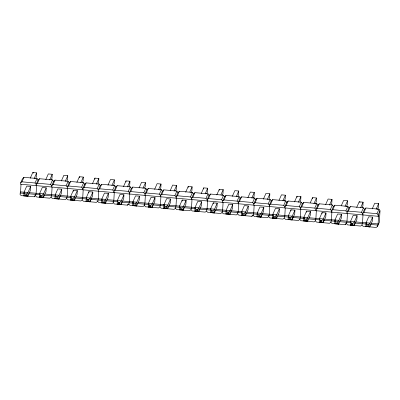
<?xml version="1.0" encoding="UTF-8"?>
<svg xmlns="http://www.w3.org/2000/svg" width="400" height="400" viewBox="0 0 400 400"><rect width="100%" height="100%" fill="white"/><g stroke="black" fill="none" stroke-linecap="round" stroke-linejoin="round"><path stroke-width="0.6" d="M21.005 184.265L20.575 191.875L20 194.325L21.155 195.615L34.255 196.79L35.545 195.72L36.12 193.27L36.55 185.66M36.115 185.615L36.19 184.285L38.03 180.135L37.03 178.495L23.935 177.32L22.485 178.745L20.645 182.895L20.57 184.22L378.085 216.285L378.585 215.155L378.09 223.94L377.515 226.39L376.225 227.46L363.125 226.285L361.97 224.995L362.545 222.545L363.01 214.35M23.875 195.88L24.09 192.105L26.75 186.1L30.67 186.45L30.455 190.22L27.795 196.23L23.875 195.88L24.93 195.34L26.4 195.47L27.795 196.23L28.005 192.455L30.67 186.45M24.93 195.34L25.01 193.925L24.09 192.105L28.005 192.455L26.48 194.06L26.4 195.47M30.25 178.205L32.76 172.54L36.675 172.89L36.465 176.665L35.71 178.365M39.905 196.18L39.42 197.27L40.475 196.735L40.555 195.32L39.635 193.5L42.295 187.49L46.215 187.845L46 191.615L43.335 197.625L39.42 197.27L39.635 193.5L43.55 193.85L46.215 187.845M41.945 196.865L42.025 195.45L43.55 193.85L43.335 197.625L41.945 196.865L40.475 196.735M45.795 179.6L48.305 173.935L52.22 174.285L52.005 178.06L51.255 179.76M67.635 188.445L67.205 196.055L66.63 198.51L65.34 199.58L52.245 198.405L51.09 197.115L51.66 194.66L52.095 187.05M51.66 187.01L51.735 185.68L53.575 181.53L55.02 180.105L68.12 181.28L69.12 182.925L67.28 187.075L67.205 188.4M54.965 198.665L55.18 194.895L57.84 188.885L61.755 189.235L61.545 193.01L58.88 199.015L54.965 198.665L56.02 198.13L57.49 198.26L58.88 199.015L59.095 195.245L61.755 189.235M56.02 198.13L56.1 196.715L55.18 194.895L59.095 195.245L57.57 196.845L57.49 198.26M61.335 180.995L63.85 175.33L67.765 175.68L67.55 179.45L66.8 181.15M70.51 200.06L70.72 196.29L73.385 190.28L77.3 190.63L77.09 194.405L74.425 200.41L70.51 200.06L71.565 199.525L73.03 199.655L74.425 200.41L74.64 196.64L77.3 190.63M71.565 199.525L71.645 198.11L70.72 196.29L74.64 196.64L73.11 198.24L73.03 199.655M73.325 191.36L73.385 190.28M79.33 177.8L79.39 176.725L83.31 177.075L83.095 180.845L82.34 182.545M98.725 191.235L98.295 198.845L97.72 201.295L96.43 202.365L83.335 201.19L82.175 199.905L82.75 197.45L83.18 189.84M82.75 189.795L82.825 188.47L84.66 184.32L86.11 182.895L99.205 184.07L100.205 185.715L98.365 189.865L98.29 191.19M86.055 201.455L86.265 197.68L88.93 191.675L92.845 192.025L92.63 195.795L89.97 201.805L86.055 201.455L87.11 200.915L88.575 201.05L89.97 201.805L90.185 198.035L92.845 192.025M87.11 200.915L87.19 199.505L86.265 197.68L90.185 198.035L88.655 199.635L88.575 201.05M88.87 192.75L88.93 191.675M94.875 179.195L94.935 178.115L98.855 178.47L98.64 182.24L97.885 183.94M101.595 202.85L101.81 199.075L104.475 193.07L108.39 193.42L108.175 197.19L105.515 203.2L101.595 202.85L102.65 202.31L104.12 202.445L105.515 203.2L105.725 199.425L108.39 193.42M102.65 202.31L102.73 200.895L101.81 199.075L105.725 199.425L104.2 201.03L104.12 202.445M107.97 185.175L110.48 179.51L114.395 179.86L114.185 183.635L113.43 185.335M129.815 194.02L129.385 201.635L128.81 204.085L127.52 205.155L114.42 203.98L113.265 202.69L113.84 200.24L114.27 192.63M113.835 192.585L113.91 191.26L115.75 187.105L117.2 185.685L130.295 186.86L131.295 188.5L129.455 192.65L129.38 193.98M117.14 204.24L117.355 200.47L120.015 194.46L123.935 194.815L123.72 198.585L121.06 204.595L117.14 204.24L118.195 203.705L119.665 203.835L121.06 204.595L121.27 200.82L123.935 194.815M118.195 203.705L118.275 202.29L117.355 200.47L121.27 200.82L119.745 202.42L119.665 203.835M125.965 181.985L126.025 180.905L129.94 181.255L129.73 185.03L128.975 186.73M132.685 205.635L132.9 201.865L135.56 195.855L139.48 196.21L139.265 199.98L136.6 205.985L132.685 205.635L133.74 205.1L135.21 205.23L136.6 205.985L136.815 202.215L139.48 196.21M133.74 205.1L133.82 203.685L132.9 201.865L136.815 202.215L135.29 203.815L135.21 205.23M139.06 187.965L141.57 182.3L145.485 182.65L145.27 186.42L144.52 188.12M160.9 196.81L160.47 204.42L159.895 206.875L158.605 207.94L145.51 206.77L144.355 205.48L144.925 203.025L145.39 194.83M144.925 195.37L145 194.045L146.84 189.895L148.285 188.47L161.385 189.645L162.385 191.29L160.545 195.44L160.47 196.765M148.715 205.94L148.23 207.03L149.285 206.495L149.365 205.08L148.445 203.26L151.105 197.25L155.02 197.6L154.81 201.375L152.145 207.38L148.23 207.03L148.445 203.26L152.36 203.61L155.02 197.6M150.755 206.625L150.835 205.21L152.36 203.61L152.145 207.38L150.755 206.625L149.285 206.495M154.6 189.36L157.115 183.695L161.03 184.045L160.815 187.815L159.81 190.085M164.255 207.33L163.775 208.425L164.83 207.885L164.91 206.475L163.985 204.65L166.65 198.645L170.565 198.995L170.35 202.77L167.69 208.775L163.775 208.425L163.985 204.65L167.905 205.005L170.565 198.995M166.295 208.02L166.375 206.605L167.905 205.005L167.69 208.775L166.295 208.02L164.83 207.885M170.145 190.755L172.655 185.085L176.575 185.44L176.36 189.21L175.605 190.91M191.99 199.6L191.56 207.21L190.985 209.66L189.695 210.73L176.6 209.555L175.44 208.265L176.015 205.815L176.48 197.62M176.015 198.16L176.09 196.835L177.925 192.685L179.375 191.26L192.47 192.435L193.47 194.08L191.63 198.23L191.555 199.555M179.32 209.82L179.53 206.045L182.195 200.04L186.11 200.39L185.895 204.16L183.235 210.17L179.32 209.82L180.37 209.28L181.84 209.415L183.235 210.17L183.445 206.4L186.11 200.39M180.37 209.28L180.45 207.865L179.53 206.045L183.445 206.4L181.92 208L181.84 209.415M182.13 201.115L182.195 200.04M188.14 187.56L188.2 186.48L192.115 186.835L191.905 190.605L190.9 192.87M194.86 211.21L195.075 207.44L197.735 201.435L201.655 201.785L201.44 205.555L198.78 211.565L194.86 211.21L195.915 210.675L197.385 210.805L198.78 211.565L198.99 207.79L201.655 201.785M195.915 210.675L195.995 209.26L195.075 207.44L198.99 207.79L197.465 209.395L197.385 210.805M203.685 188.955L203.745 187.875L207.66 188.225L207.45 192L206.695 193.7M223.08 202.385L222.645 209.995L222.075 212.45L220.785 213.52L207.685 212.345L206.53 211.055L207.105 208.605L207.565 200.405M207.1 200.95L207.175 199.62L209.015 195.47L210.465 194.05L223.56 195.22L224.56 196.865L222.72 201.015L222.645 202.34M210.405 212.605L210.62 208.835L213.28 202.825L217.2 203.18L216.985 206.95L214.32 212.96L210.405 212.605L211.46 212.07L212.93 212.2L214.32 212.96L214.535 209.185L217.2 203.18M211.46 212.07L211.54 210.655L210.62 208.835L214.535 209.185L213.01 210.785L212.93 212.2M213.22 203.905L213.28 202.825M219.23 190.345L219.29 189.27L223.205 189.62L222.99 193.395L221.99 195.66M225.95 214L226.165 210.23L228.825 204.22L232.74 204.57L232.53 208.345L229.865 214.35L225.95 214L227.005 213.465L228.475 213.595L229.865 214.35L230.08 210.58L232.74 204.57M227.005 213.465L227.085 212.05L226.165 210.23L230.08 210.58L228.555 212.18L228.475 213.595M232.32 196.33L234.835 190.665L238.75 191.015L238.535 194.785L237.785 196.485M254.165 205.175L253.735 212.785L253.16 215.24L251.87 216.305L238.775 215.13L237.615 213.845L238.19 211.39L238.655 203.195M238.19 203.735L238.265 202.41L240.105 198.26L241.55 196.835L254.645 198.01L255.645 199.655L253.81 203.805L253.735 205.13M241.495 215.395L241.705 211.625L244.37 205.615L248.285 205.965L248.075 209.74L245.41 215.745L241.495 215.395L242.55 214.86L244.015 214.99L245.41 215.745L245.625 211.975L248.285 205.965M242.55 214.86L242.63 213.445L241.705 211.625L245.625 211.975L244.095 213.575L244.015 214.99M247.865 197.725L250.375 192.06L254.295 192.41L254.08 196.18L253.075 198.445M257.04 216.79L257.25 213.015L259.915 207.01L263.83 207.36L263.615 211.13L260.955 217.14L257.04 216.79L258.095 216.25L259.56 216.385L260.955 217.14L261.17 213.37L263.83 207.36M258.095 216.25L258.175 214.835L257.25 213.015L261.17 213.37L259.64 214.97L259.56 216.385M263.41 199.12L265.92 193.45L269.84 193.805L269.625 197.575L268.87 199.275M285.255 207.965L284.825 215.575L284.25 218.025L282.96 219.095L269.865 217.92L268.705 216.63L269.28 214.18L269.745 205.985M269.275 206.525L269.35 205.2L271.19 201.05L272.64 199.625L285.735 200.8L286.735 202.44L284.895 206.595L284.82 207.92M273.065 217.09L272.58 218.185L273.635 217.645L273.715 216.23L272.795 214.41L275.46 208.405L279.375 208.755L279.16 212.525L276.5 218.535L272.58 218.185L272.795 214.41L276.71 214.76L279.375 208.755M275.105 217.78L275.185 216.365L276.71 214.76L276.5 218.535L275.105 217.78L273.635 217.645M278.955 200.51L281.465 194.845L285.38 195.195L285.17 198.97L284.165 201.235M288.125 219.575L288.34 215.805L291 209.795L294.92 210.15L294.705 213.92L292.045 219.93L288.125 219.575L289.18 219.04L290.65 219.17L292.045 219.93L292.255 216.155L294.92 210.15M289.18 219.04L289.26 217.625L288.34 215.805L292.255 216.155L290.73 217.755L290.65 219.17M290.94 210.875L291 209.795M296.95 197.32L297.01 196.24L300.925 196.59L300.715 200.365L299.96 202.065M316.34 210.75L315.91 218.36L315.34 220.815L314.045 221.885L300.95 220.71L299.795 219.42L300.37 216.97L300.83 208.77M300.365 209.315L300.44 207.985L302.28 203.835L303.725 202.41L316.825 203.585L317.825 205.23L315.985 209.38L315.91 210.705M303.67 220.97L303.885 217.2L306.545 211.19L310.46 211.54L310.25 215.315L307.585 221.32L303.67 220.97L304.725 220.435L306.195 220.565L307.585 221.32L307.8 217.55L310.46 211.54M304.725 220.435L304.805 219.02L303.885 217.2L307.8 217.55L306.275 219.15L306.195 220.565M306.485 212.27L306.545 211.19M312.495 198.71L312.555 197.635L316.47 197.985L316.255 201.755L315.25 204.025M319.215 222.365L319.43 218.595L322.09 212.585L326.005 212.935L325.795 216.71L323.13 222.715L319.215 222.365L320.27 221.83L321.74 221.96L323.13 222.715L323.345 218.945L326.005 212.935M320.27 221.83L320.35 220.415L319.43 218.595L323.345 218.945L321.82 220.545L321.74 221.96M322.03 213.665L322.09 212.585M325.585 204.695L328.1 199.03L332.015 199.38L331.8 203.15L331.05 204.85M347.43 213.54L347 221.15L346.425 223.6L345.135 224.67L332.04 223.495L330.88 222.21L331.455 219.755L331.92 211.56M331.455 212.1L331.53 210.775L333.37 206.625L334.815 205.2L347.91 206.375L348.91 208.02L347.07 212.17L346.995 213.495M334.76 223.76L334.97 219.985L337.635 213.98L341.55 214.33L341.335 218.1L338.675 224.11L334.76 223.76L335.815 223.22L337.28 223.355L338.675 224.11L338.89 220.34L341.55 214.33M335.815 223.22L335.895 221.81L334.97 219.985L338.89 220.34L337.36 221.94L337.28 223.355M341.38 205.52L343.64 200.42L347.56 200.775L347.345 204.545L346.34 206.81M350.3 225.155L350.515 221.38L353.18 215.375L357.095 215.725L356.88 219.495L354.22 225.505L350.3 225.155L351.355 224.615L352.825 224.75L354.22 225.505L354.43 221.735L357.095 215.725M351.355 224.615L351.435 223.2L350.515 221.38L354.43 221.735L352.905 223.335L352.825 224.75M356.675 207.485L359.185 201.815L363.1 202.17L362.89 205.94L362.135 207.64M362.54 214.89L362.615 213.565L364.455 209.41L365.905 207.99L379 209.165L380 210.805L379.355 222.24L377.515 226.39M365.845 226.545L366.06 222.775L368.72 216.765L372.64 217.12L372.425 220.89L369.765 226.9L365.845 226.545L366.9 226.01L368.37 226.14L369.765 226.9L369.975 223.125L372.64 217.12M366.9 226.01L366.98 224.595L366.06 222.775L369.975 223.125L368.45 224.73L368.37 226.14M372.22 208.875L374.73 203.21L378.645 203.56L378.435 207.335L377.43 209.6M378.085 216.285L378.16 214.955L380 210.805M20.645 182.895L21.935 181.825L23.935 177.32M34.165 178.56L36.675 172.89M53.575 181.53L52.575 179.89L39.48 178.715L37.48 183.22L36.19 184.285L35.035 183L37.03 178.495M34.255 196.79L34.755 195.665M49.71 179.95L52.22 174.285M55.02 180.105L53.025 184.615L51.735 185.68L50.58 184.395L52.575 179.89M65.255 181.345L67.765 175.68M84.66 184.32L83.66 182.675L70.565 181.5L68.57 186.005L67.28 187.075L66.12 185.785L68.12 181.28M76.88 182.39L79.39 176.725M80.8 182.74L83.31 177.075M86.11 182.895L84.115 187.4L82.825 188.47L81.665 187.18L83.66 182.675M92.425 183.785L94.935 178.115M96.34 184.135L98.855 178.47M115.75 187.105L114.75 185.465L101.655 184.29L99.66 188.795L98.365 189.865L97.21 188.575L99.205 184.07M111.885 185.53L114.395 179.86M117.2 185.685L115.2 190.19L113.91 191.26L112.755 189.97L114.75 185.465M123.515 186.57L126.025 180.905M127.43 186.925L129.94 181.255M146.84 189.895L145.84 188.25L132.74 187.08L130.745 191.585L129.455 192.65L128.3 191.365L130.295 186.86M127.52 205.155L128.015 204.03M142.975 188.315L145.485 182.65M148.285 188.47L146.29 192.975L145 194.045L143.84 192.76L145.84 188.25M158.52 189.71L161.03 184.045M177.925 192.685L176.925 191.04L163.83 189.865L161.835 194.37L160.545 195.44L159.385 194.15L161.385 189.645M174.06 191.105L176.575 185.44M179.375 191.26L177.38 195.765L176.09 196.835L174.93 195.545L176.925 191.04M185.69 192.15L188.2 186.48M189.86 191.93L192.115 186.835M209.015 195.47L208.015 193.83L194.92 192.655L192.92 197.16L191.63 198.23L190.475 196.94L192.47 192.435M201.235 193.54L203.745 187.875M205.15 193.895L207.66 188.225M210.465 194.05L208.465 198.555L207.175 199.62L206.02 198.335L208.015 193.83M216.78 194.935L219.29 189.27M220.945 194.72L223.205 189.62M240.105 198.26L239.105 196.615L226.005 195.44L224.01 199.945L222.72 201.015L221.565 199.73L223.56 195.22M236.24 196.68L238.75 191.015M241.55 196.835L239.555 201.34L238.265 202.41L237.105 201.12L239.105 196.615M251.785 198.075L254.295 192.41M271.19 201.05L270.19 199.405L257.095 198.23L255.1 202.735L253.81 203.805L252.65 202.515L254.645 198.01M251.87 216.305L252.37 215.18M267.325 199.47L269.84 193.805M272.64 199.625L270.645 204.13L269.35 205.2L268.195 203.91L270.19 199.405M282.87 200.865L285.38 195.195M302.28 203.835L301.28 202.195L288.185 201.02L286.185 205.525L284.895 206.595L283.74 205.305L285.735 200.8M294.5 201.905L297.01 196.24M298.415 202.26L300.925 196.59M303.725 202.41L301.73 206.92L300.44 207.985L299.285 206.7L301.28 202.195M310.295 202.735L312.555 197.635M313.96 203.65L316.47 197.985M333.37 206.625L332.37 204.98L319.27 203.805L317.275 208.31L315.985 209.38L314.825 208.09L316.825 203.585M329.505 205.045L332.015 199.38M334.815 205.2L332.82 209.705L331.53 210.775L330.37 209.485L332.37 204.98M345.045 206.44L347.56 200.775M364.455 209.41L363.455 207.77L350.36 206.595L348.365 211.1L347.07 212.17L345.915 210.88L347.91 206.375M345.135 224.67L345.635 223.545M360.59 207.835L363.1 202.17M365.905 207.99L363.905 212.495L362.615 213.565L361.46 212.275L363.455 207.77M376.135 209.23L378.645 203.56M378.16 214.955L377.005 213.67L379 209.165M38.03 180.135L39.48 178.715M69.12 182.925L70.565 181.5M100.205 185.715L101.655 184.29M131.295 188.5L132.74 187.08M162.385 191.29L163.83 189.865M193.47 194.08L194.92 192.655M224.56 196.865L226.005 195.44M255.645 199.655L257.095 198.23M286.735 202.44L288.185 201.02M317.825 205.23L319.27 203.805M348.91 208.02L350.36 206.595M51.09 197.115L49.8 198.185L36.7 197.01L35.545 195.72M82.175 199.905L80.885 200.97L67.79 199.795L66.63 198.51M113.265 202.69L111.975 203.76L98.88 202.585L97.72 201.295M144.355 205.48L143.06 206.55L129.965 205.375L128.81 204.085M175.44 208.265L174.15 209.335L161.055 208.16L159.895 206.875M206.53 211.055L205.24 212.125L192.14 210.95L190.985 209.66M237.615 213.845L236.325 214.915L223.23 213.74L222.075 212.45M268.705 216.63L267.415 217.7L254.32 216.525L253.16 215.24M299.795 219.42L298.505 220.49L285.405 219.315L284.25 218.025M330.88 222.21L329.59 223.275L316.495 222.1L315.34 220.815M361.97 224.995L360.68 226.065L347.585 224.89L346.425 223.6M21.935 181.825L35.035 183M37.48 183.22L50.58 184.395M53.025 184.615L66.12 185.785M68.57 186.005L81.665 187.18M84.115 187.4L97.21 188.575M99.66 188.795L112.755 189.97M115.2 190.19L128.3 191.365M130.745 191.585L143.84 192.76M146.29 192.975L159.385 194.15M161.835 194.37L174.93 195.545M177.38 195.765L190.475 196.94M192.92 197.16L206.02 198.335M208.465 198.555L221.565 199.73M224.01 199.945L237.105 201.12M239.555 201.34L252.65 202.515M255.1 202.735L268.195 203.91M270.645 204.13L283.74 205.305M286.185 205.525L299.285 206.7M301.73 206.92L314.825 208.09M317.275 208.31L330.37 209.485M332.82 209.705L345.915 210.88M348.365 211.1L361.46 212.275M363.905 212.495L377.005 213.67M20.575 191.875L24.305 192.21M29.28 192.655L39.85 193.605M44.825 194.05L55.395 194.995M60.365 195.445L70.935 196.39M75.91 196.835L86.48 197.785M90.835 198.175L102.025 199.18M107 199.625L117.57 200.575M122.545 201.02L133.115 201.965M138.085 202.415L148.655 203.36M153.63 203.81L164.2 204.755M169.175 205.2L179.745 206.15M184.72 206.595L195.29 207.545M200.265 207.99L210.835 208.94M215.81 209.385L226.38 210.33M230.73 210.72L241.92 211.725M246.895 212.17L257.465 213.12M262.44 213.565L273.01 214.515M277.985 214.96L288.555 215.91M293.53 216.355L304.1 217.3M309.07 217.75L319.64 218.695M324.615 219.14L335.185 220.09M340.16 220.535L350.73 221.485M355.705 221.93L366.275 222.88M371.25 223.325L378.09 223.94M20.075 193L24.425 193.39M28.78 193.78L39.97 194.785M44.325 195.175L55.515 196.18M59.87 196.57L71.06 197.575M75.41 197.965L86.605 198.965M90.955 199.36L101.525 200.305M106.5 200.75L117.69 201.755M122.045 202.145L133.235 203.15M137.59 203.54L148.78 204.545M153.13 204.935L164.325 205.94M168.675 206.33L179.87 207.33M184.22 207.72L195.41 208.725M199.145 209.06L210.335 210.065M215.31 210.51L226.5 211.515M230.855 211.905L242.045 212.91M246.395 213.3L257.59 214.3M261.94 214.69L273.135 215.695M277.485 216.085L288.675 217.09M292.405 217.425L304.22 218.485M308.575 218.875L319.145 219.825M323.495 220.215L335.31 221.27M339.66 221.665L350.855 222.665M355.205 223.055L366.395 224.06M370.75 224.45L377.59 225.065M25.01 193.925L26.48 194.06M40.555 195.32L42.025 195.45M56.1 196.715L57.57 196.845M71.645 198.11L73.11 198.24M87.19 199.505L88.655 199.635M102.73 200.895L104.2 201.03M118.275 202.29L119.745 202.42M133.82 203.685L135.29 203.815M149.365 205.08L150.835 205.21M164.91 206.475L166.375 206.605M180.45 207.865L181.92 208M195.995 209.26L197.465 209.395M211.54 210.655L213.01 210.785M227.085 212.05L228.555 212.18M242.63 213.445L244.095 213.575M258.175 214.835L259.64 214.97M273.715 216.23L275.185 216.365M289.26 217.625L290.73 217.755M304.805 219.02L306.275 219.15M320.35 220.415L321.82 220.545M335.895 221.81L337.36 221.94M351.435 223.2L352.905 223.335M366.98 224.595L368.45 224.73M359.185 201.815L360.115 202.32M32.76 172.54L33.69 173.045"/></g></svg>
